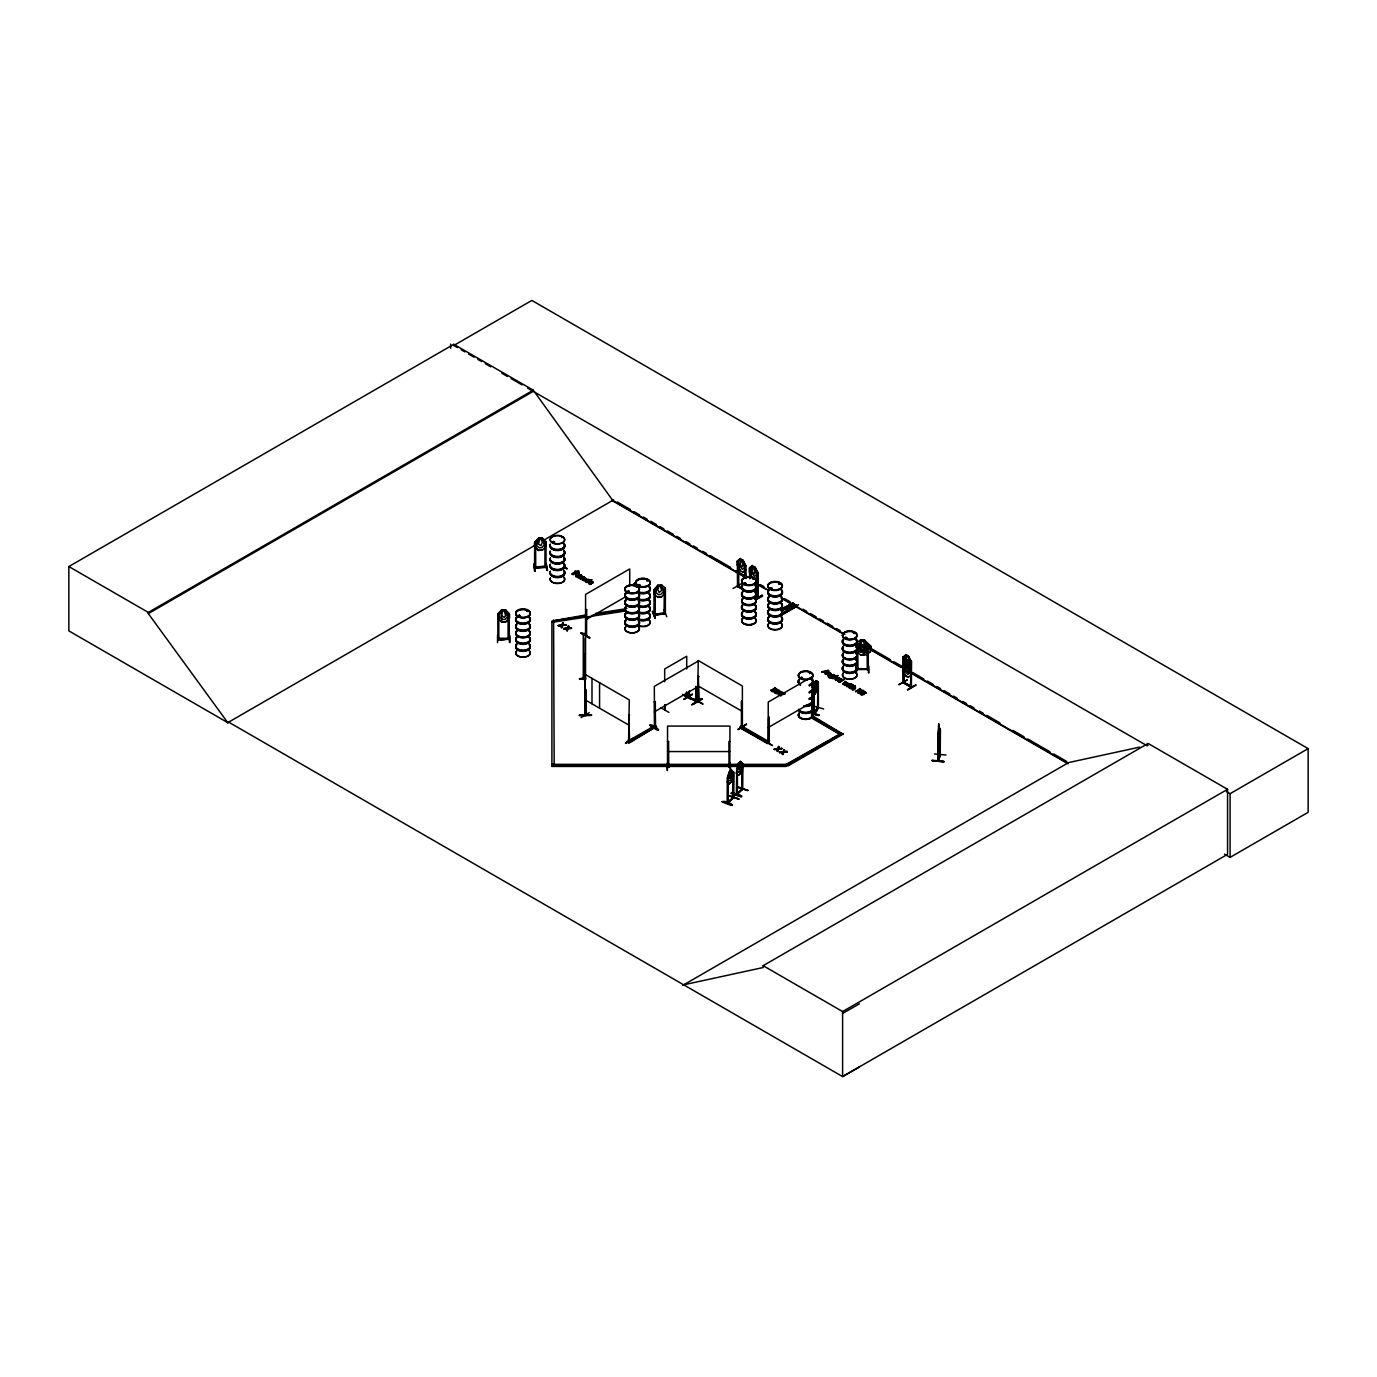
<?xml version="1.0" encoding="UTF-8"?>
<svg xmlns="http://www.w3.org/2000/svg" width="1377" height="1377" viewBox="0 0 1377 1377"><rect width="100%" height="100%" fill="white"/><g stroke="black" fill="none" stroke-linecap="round" stroke-linejoin="round"><path stroke-width="1.5" d="M856.718 667.759L855.96 672.819L856.081 667.725M843.413 672.768A7.315 4.217 0 0 0 849.747 679.102A7.315 4.217 0 0 0 856.081 672.768L856.081 669.377M857.871 643.851L856.769 644.161L857.837 644.126M856.528 672.682L856.666 668.912M857.905 652.767L858.646 647.603L862.157 644.763L868.405 644.212L868.405 648.257L864.498 652.268L860.539 652.233C855.306 649.428 854.997 642.784 860.539 640.047L864.515 640.064L871.211 646.605L870.471 651.7L866.976 654.54L860.711 655.091L858.043 652.664M857.991 668.413C848.439 669.463 873.689 669.102 867.338 668.447M858.766 647.724L862.209 644.866L868.405 644.281L871.073 646.639L870.35 651.648M860.711 655.091L866.908 654.368M867.08 669.635L868.388 669.411L856.804 669.566L856.804 643.851M868.405 648.188L865.255 648.997L865.41 645.693L864.222 649.032L859.971 649.978L864.188 649.806L863.224 652.629L864.067 653.214L865.186 649.806L869.197 648.946L868.285 648.154M867.235 669.67L867.131 643.902L868.267 643.937L860.935 648.102L860.677 651.287L862.484 652.784L866.357 652.578L871.211 646.519M868.956 672.888L868.491 665.625L868.405 672.819M869.713 646.243L868.801 645.417L864.928 647.121L862.914 650.185L866.099 650.581L869.713 646.174M732.581 772.497L733.063 798.264L733.39 796.56M736.747 768.59L736.781 794.822L742.788 789.124L742.341 763.478M635.382 582.678L632.525 585.173L633.437 585.414M745.026 565.327L744.94 578.047M757.092 572.247L757.006 597.842L757.47 596.654M904.792 667.294L906.858 665.883L908.906 669.721M908.889 669.532L906.445 664.884L905.55 667.828L906.445 671.683L908.269 671.167L907.34 665.418L908.82 663.49L906.909 664.73L904.947 661.149L906.41 665.057L904.999 667.432M910.593 661.339L911.35 687.398L911.54 661.7L910.49 661.184M937.875 761.033L938.081 760.569C939.665 706.935 938.236 715.386 937.944 761.188L940.198 754.648M932.263 760.947C967.997 763.133 907.804 758.09 943.882 761.722M940.525 754.665L938.408 761.206L938.374 735.679M664.471 588.306L664.368 588.409M937.944 735.679L938.632 729.431M939.889 733.063L938.512 741.532L937.806 739.707L938.529 741.394M939.338 739.294L940.043 733.046M742.169 789.038L736.781 794.77L737.332 768.762L736.437 769.158M660.581 707.606L668.878 712.374M818.747 715.231L811.638 713.32M818.747 714.818L811.638 712.976M729.896 771.722L729.896 778.504L731.221 775.699L730.567 771.086L729.999 771.757M943.882 761.774L932.367 760.62M722.116 801.862C727.159 799.09 742.771 811.191 722.133 801.775M722.391 801.5L732.375 804.994M731.221 793.29C740.654 793.238 749.122 800.657 731.221 793.29L741.205 796.784M731.514 792.963L741.48 796.491M731.548 792.481L741.497 796.044M585.621 678.121L579.459 678.844M585.122 679.67L579.459 678.586L585.311 678.448M586.154 714.611L585.036 714.181M585.518 714.474L585.518 688.999M518.337 616.328L519.938 615.399M518.079 615.76L519.129 615.209M526.789 610.889L527.615 611.474M526.84 610.889L527.856 611.336L526.995 611.113M552.401 542.125L553.365 541.419M552.848 542.142L554.346 542.59L553.933 541.419M554.673 542.125L553.141 541.626M561.609 537.116L562.195 537.478M627.275 592.144L628.652 591.112M628.446 591.112L629.065 591.508M635.967 586.843L636.983 587.29M638.085 585.638L639.066 584.537L640.202 585.311M638.016 585.208L638.326 585.638M639.84 585.122L638.394 584.898M640.047 585.638L639.737 585.225M646.777 580.87L647.224 580.044L647.397 580.956M746.076 583.4C743.408 586.206 744.785 580.956 745.852 584.123M745.405 584.02L744.871 582.953M745.732 583.779L744.768 583.022M753.667 579.201L752.668 579.132M771.568 588.943L771.395 587.876M778.745 583.865L779.64 583.366M779.933 584.055L778.934 583.607M786.164 607.791L788.332 608.514M788.677 608.445C786.904 604.968 785.045 610.786 788.539 608.359M809.642 673.594L809.865 673.112M809.383 673.164L810.055 673.112M846.407 638.36L845.203 637.517L846.975 637.775M846.907 637.999L845.581 638.567M853.396 633.231L854.669 633.317M854.119 632.697L854.205 633.575M814.134 713.338C811.741 712.46 815.545 716.092 818.368 707.83L818.368 682.338C814.478 675.677 810.382 691.874 814.874 694.197L817.972 686.176M581.042 633.368C607.36 647.517 563.761 622.335 589.373 638.085M581.421 633.076L589.752 637.775M649.737 725.421C653.524 722.46 667.432 737.934 649.772 725.335M650.116 725.111L658.516 729.896M764.08 740.275L772.463 745.508L763.719 740.946M741.084 559.733L740.206 564.45L741.979 567.049L742.909 564.243L741.17 559.682M753.15 566.704L752.272 571.421L754.045 574.02L754.975 571.197L753.236 566.653M906.651 659.91L905.773 664.626L907.546 667.225L908.476 664.403L906.565 659.962M940.009 729.121L939.217 727.159L938.632 738.537L938.185 737.573M934.484 753.959L946.016 755.009M580.784 576.791L578.013 577.6L580.698 577.72L581.301 575.19L581.542 577.273L584.209 576.86L581.542 576.739L580.939 579.287L580.251 578.374L580.939 579.287M581.301 575.19L580.251 578.891M580.939 578.753L581.455 577.152L584.209 576.86M731.376 781.964L729.19 783.874L731.342 781.895L733.407 776.008M736.42 773.151C740.344 782.325 745.473 755.956 740.378 773.375L738.296 775.32L736.247 773.203L738.399 763.254M539.767 538.923L538.527 544.225L541.041 545.636L542.331 542.211L541.041 538.837L539.75 538.855M501.744 614.022L502.984 610.493M581.542 576.739L581.989 575.586M814.186 713.389L813.738 687.725L813.256 713.82L813.841 712.89M818.007 682.252L817.525 708.346L818.386 706.917M558.322 625.227L561.782 625.21L561.764 627.757L562.728 622.731L561.902 625.296L558.322 625.76L561.902 625.296M561.764 627.757L562.728 624.71L566.136 624.693L562.608 625.674M567.135 630.855L568.77 626.225L567.272 627.878L567.135 630.855L568.77 626.225M777.592 751.446L778.453 748.847L781.964 748.399L778.453 749.381L777.592 751.446L777.609 748.916M782.962 754.028L783.806 751.945L787.334 751.498L783.806 752.479L782.962 754.562L782.308 753.632L782.962 754.562M568.099 625.829L567.272 628.411L563.692 628.859L567.272 627.878M776.938 751.067L778.573 746.437L779.227 747.35L778.573 746.437M778.573 746.971L777.73 749.002L774.149 749.467L777.73 748.468M783.1 752.1L779.52 752.565L783.1 752.1L783.943 749.536L783.926 752.049L787.334 752.031M561.093 627.361L561.782 625.21M566.463 630.459L567.152 628.308L563.692 628.325M779.227 746.816L778.556 748.95L781.964 748.399M782.308 754.166L782.979 752.014L779.52 752.031M783.926 752.049L784.597 749.914M633.971 586.051L635.417 582.815L632.611 585.259M905.584 663.68L904.19 670.065L907.822 674.575L909.612 673.198L908.39 665.298L905.498 663.731L902.744 666.175L902.83 670.22L905.498 675.849L908.252 677.329M665.349 612.748L664.334 612.92C664.42 615.691 663.112 611.336 665.246 612.524M663.989 613.626L665.246 613.453M899.009 684.799L906.892 679.877M581.111 717.624L589.253 712.684M692.424 694.507L683.853 699.137M652.44 611.818L655.332 618.445L652.543 611.371M546.118 545.86L546.256 541.85L542.366 538.063L538.441 538.304L536.6 545.602L539.164 547.839L541.695 547.685L544.225 545.12L542.366 538.063L538.441 538.304L534.551 542.59L534.569 546.703L538.441 550.507L534.551 546.635M498.835 614.039L497.768 613.712L501.676 609.873L505.566 609.959L501.676 609.873L499.817 614.039L499.817 617.068L502.381 619.461L504.946 619.443L507.476 617.016L505.634 609.856L509.542 613.935L509.542 617.98L505.634 622.043L501.676 622.077L497.768 618.049L501.727 621.956L505.634 621.974L509.404 617.946M533.846 564.14L535.205 571.335L533.932 564.105M533.828 564.553L534.569 571.369M585.001 715.007L585.586 714.198M629.685 739.742L628.428 739.466L629.685 740.671M688.345 692.924L688.259 697.21L696.573 701.874L696.487 686.968M689.447 696.469C688.431 698.724 689.584 698.191 689.085 691.237M698.001 700.807L698.741 701.22M742.375 726.936L742.375 686.004L698.242 660.53L697.588 702.408L699 701.891M813.308 713.768L817.886 707.52M497.527 635.434L497.51 642.611M738.709 585.931L737.504 585.552L738.279 586.034M738.158 586.963L737.848 585.38M667.311 763.306L667.311 770.483M667.363 770.449L667.363 763.254M758.038 572.539L756.885 572.298L758.038 572.539L757.849 598.238C756.059 597.962 759.794 596.775 756.92 597.033M903.088 682.717L911.23 687.398L910.49 661.528M903.725 682.166L903.983 683.147L904.19 672.32M910.558 686.985L910.421 685.935L911.626 686.211L911.626 687.226L903.157 682.665L904.155 682.854M911.626 686.297L903.983 682.493L910.421 686.194M860.453 693.543C863.551 696.71 861.331 693.423 863.517 691.684A1.962 1.136 0 0 1 864.636 691.788L866.322 692.992L863.586 691.615L863.895 694.524L860.711 694.662L859.609 693.096L863.052 690.342L858.68 693.388L858.026 692.493L859.868 689.206M858.026 693.027L859.919 688.534C862.45 690.617 856.133 694.972 860.745 689.016M654.712 727.538C657.018 725.455 652.543 726.901 655.125 726.918M698.776 702.132L698.242 676.021L698.793 702.132L697.709 701.358M768.521 717.692L768.435 743.219L769.261 742.737L767.523 743.632L739.948 727.71L767.523 742.84L769.382 741.79L768.693 743.167M812.654 692.218L812.654 717.796L811.535 718.019L812.361 692.046L811.828 718.174L812.74 717.641M940.302 754.252L938.339 760.293M939.2 727.314L940.198 755.319L940.422 729.173M864.05 693.733L861.847 694.524L859.609 693.096M727.331 802.189L733.063 797.593M733.27 797.558L727.331 803.118M737.332 771.223L738.657 772.377L740 771.12C744.096 769.347 737.556 757.195 742.53 763.409L741.893 789.451M742.392 788.694L741.824 788.66M839.54 681.426C835.323 681.77 844.308 679.532 840.899 679.377C834.961 679.257 841.02 683.732 837.904 680.944C839.66 679.257 839.023 676.21 835.46 678.121C838.748 680.324 834.875 681.408 835.116 678.362M940.267 755.233L939.923 728.984M592.988 582.643L590.509 583.865A1.825 1.05 0 0 1 589.339 583.676L588.461 582.385L590.94 581.163A1.842 1.067 0 0 1 592.11 581.352L592.747 581.714A1.825 1.05 0 0 1 593.057 582.402L590.509 584.399A1.825 1.05 0 0 1 589.339 584.209L588.461 582.919L590.94 581.696A1.842 1.067 0 0 1 592.11 581.886L592.747 582.247M534.551 567.875L546.17 567.135M544.999 541.729L546.101 541.901L544.999 541.729L544.931 567.444L546.049 566.205M561.868 537.064L561.627 537.598M745.663 583.865L745.456 582.953M772.015 588.117L770.655 588.013L771.791 588.581M772.204 588.908L771.223 588.013M779.382 584.089L779.382 583.332M779.606 583.728L779.296 584.037M788.539 608.617L787.764 607.257M801.621 677.277L800.812 678.31M844.789 637.775L845.874 637.551M845.203 637.844L846.08 637.19M814.117 687.829L813.153 688.293L817.904 682.08L817.904 707.709M813.136 705.953L823.618 708.948M817.525 707.675L813.308 712.838L814.168 712.58M818.781 714.732L818.523 715.592L811.397 713.734M657.741 585.208L655.968 592.644L658.464 594.692L660.943 594.33L663.404 591.576L661.562 584.846L657.741 585.208L653.972 589.855L655.142 589.408M665.384 592.196L661.614 596.843L657.776 597.394L653.955 593.831L653.955 589.786M655.159 614.882L653.886 614.125L655.245 614.452M654.109 614.985L665.349 613.677L665.384 588.168L661.562 584.846M654.987 589.408L655.039 615.209L655.125 589.649L654.109 589.804M825.649 674.334L828.558 670.427L821.983 671.683L825.873 673.043L825.649 674.334L828.558 670.427M826.2 672.664L827.577 670.547L826.2 672.664L821.983 671.683M825.047 673.973L825.873 673.043M845.065 685.539C847.371 682.252 846.321 685.712 849.695 684.421M846.046 684.713L847.784 682.785L844.015 683.543L847.784 683.319L846.046 685.247M535.86 542.297L534.689 542.693L538.51 538.476M542.383 550.249L538.493 550.318L542.383 550.249L546.256 545.894M497.803 639.152C501.676 642.457 512.674 636.019 508.044 639.376L508.165 613.66L509.215 613.66L509.335 639.376L497.682 639.444M668.74 766.61C668.413 764.545 666.003 768.228 668.74 767.282L668.602 741.566L667.552 741.566L668.602 741.566M728.812 766.387L729.827 766.042M667.501 766.989L667.552 726.092L729.948 726.092L729.827 767.35C727.417 764.837 731.428 768.159 728.777 767.282M687.02 697.364L687.02 692.356M846.803 683.612C837.405 687.777 850.125 677.639 844.015 684.076M842.965 684.317L845.409 681.408M740.482 761.292L738.33 763.288L737.332 768.194L737.435 794.219M727.71 801.758L727.676 803.307L727.796 776.783L727.676 803.376L733.769 797.662L733.683 772.204L731.256 769.812L729.208 771.826L727.245 777.747L727.263 803.256M733.115 772.721L733.115 798.195L733.683 772.204M742.857 789.073L742.169 789.71L742.788 763.65M738.864 798.97L728.898 795.424M747.969 790.415L738.003 786.887M835.564 678.276C848.404 678.792 826.854 674.988 837.423 680.186M844.015 683.543L845.977 681.753M585.5 635.417L586.43 634.883M586.585 635.176L586.619 609.615L585.586 609.891L586.619 609.615M654.574 726.626L655.435 726.178L654.213 726.522M655.4 727.176L655.332 701.65L654.299 701.926L655.332 701.65M769.347 741.755L768.159 742.117L769.278 741.842L741.549 725.989L739.948 726.918M811.535 718.019L817.215 719.672L811.759 716.556M812.723 717.727L812.361 676.572L768.246 702.046L768.159 743.046L769.347 742.685M745.611 569.768L742.943 572.298L740.189 570.612L737.383 565.052L737.383 561.007L740.241 558.511L742.995 560.215L745.714 565.809L743.029 560.129L744.251 568.047L742.461 569.407L738.829 564.914M738.416 587.015L737.59 561.059L740.275 558.649M749.449 572.023L752.203 577.652L749.449 572.023L749.449 567.978L752.307 565.482L750.895 571.885L754.527 576.378L756.317 575.001L754.975 567.238L752.203 565.534M749.656 578.65L749.536 567.926L752.341 565.603M908.424 672.527L911.195 669.945L908.424 672.527L905.618 670.909L902.951 665.229L902.951 657.139L905.808 654.643L908.613 656.261L911.54 661.7M908.304 677.467L910.972 674.937M535.894 567.083L534.551 566.945L534.586 568.099L534.672 542.383M535.584 566.808L535.739 568.047L535.601 542.297M535.722 566.859L545.12 566.24M546.221 566.429L534.844 567.221M534.844 568.116L546.221 567.358L545.929 566.136M818.007 706.797L818.42 706.831M813.738 713.854L813.669 687.312M938.185 760.448L938.546 735.077M584.709 580.543C577.187 577.806 589.941 580.061 584.881 577.996C579.924 577.858 587.342 582.781 581.972 579.7C586.619 574.88 585.105 579.924 585.896 579.08M835.994 677.932L838.266 679.773L838.61 678.741M838.145 679.222C839.626 676.572 833.98 678.069 838.438 678.362M518.785 615.536L519.129 616.276M770.621 588.392L771.568 588.237M786.301 607.877L787.42 607.498M802.292 677.949L801.001 677.518L801.621 678.379M802.705 678.19L800.88 678.19M727.848 802.361L728.209 776.731L729.328 771.877M497.803 638.222L498.939 638.24M498.818 639.169L498.818 613.694L497.768 613.935M667.432 766.111L668.568 766.369M668.706 767.316C666.175 766.524 669.979 768.073 668.706 766.077M729.913 767.299L729.018 766.972M868.302 668.774L856.924 668.671M583.28 578.288L582.798 579.82L584.674 579.992M576.154 575.207C573.675 580.681 586.206 571.197 577.583 577.359M780.329 693.337L781.671 692.166L780.122 693.165L782.36 693.096L779.933 693.56L780.518 692.046L782.756 692.218L781.637 694.232L779.485 693.457L782.893 692.906L781.327 693.784M508.423 613.987L509.215 613.66M838.249 679.653L840.349 678.913A1.807 1.05 0 0 1 841.467 679.068A2.1 1.222 0 0 1 842.363 679.808L842.363 680.341A2.1 1.222 0 0 0 841.467 679.601A1.807 1.05 0 0 0 840.349 679.446L838.524 680.634L841.898 680.066M781.447 695.196L780.742 696.073M829.918 674.627L830.538 673.938L829.023 673.439C821.449 676.107 831.863 672.424 829.298 672.114M682.768 694.886L691.065 699.12M665.039 710.102L665.332 704.869M586.051 634.608L586.43 633.954M585.913 690.307L585.173 689.877L585.896 715.833L586.206 690.135M628.824 740.241L628.824 714.766L629.582 740.671M629.582 715.197L628.532 714.921M697.588 702.408L698.414 676.451M697.674 702.356L697.967 677.036L699 676.451M684.283 699.447L692.511 694.111L684.283 698.914M689.171 696.986L696.314 700.893M694.937 699.309L702.804 703.802M633.695 737.934L625.416 743.201L632.404 739.535M696.022 686.366L695.626 701.375L696.882 701.668L696.779 686.796M700.893 698.931C672.303 716.815 721.6 687.157 693.079 704.439M632.043 739.26L625.881 743.442M692.614 704.198L701.668 698.862M741.618 726.54L741.618 701.065L741.962 727.108M742.083 726.213L741.532 725.559M738.21 729.5L746.472 724.199L738.279 729.466M738.244 729.018L746.489 724.25M812.034 717.176L811.896 717.262M228.789 722.185L227.893 722.718L68.85 630.89L68.85 566.549L453.79 344.302L533.26 390.173L612.731 500.402L746.437 577.6M453.79 344.302L453.79 345.489L531.849 300.427L1308.15 748.623L1308.15 812.31L1230.091 857.372L1224.514 854.136M68.85 566.549L148.32 612.421L533.26 390.173M859.455 1066.968L842.604 1076.573L228.685 722.133L227.773 722.65L148.32 613.608L533.26 391.361M227.773 722.65L534.81 545.395M544.07 540.025L613.626 499.885M578.495 573.434L577.015 572.591C561.265 578.856 587.325 564.226 576.154 574.674C574.639 575.397 576.395 576.567 577.393 576.292M572.591 574.467L577.015 572.591M579.011 572.608L578.839 574.295L578.288 573.452M578.839 573.761L576.343 575.534L580.87 574.932M578.839 574.295L576.343 576.068L580.87 575.466M591.611 579.648C589.717 584.95 581.49 581.111 587.635 579.269A1.807 1.05 0 0 1 588.754 579.424A2.1 1.222 0 0 1 589.649 580.147L591.611 579.648L589.649 580.147M589.649 580.681A2.1 1.222 0 0 0 588.754 579.941A1.807 1.05 0 0 0 587.635 579.786C590.595 580.44 581.989 579.906 586.826 582.316M586.619 581.955L589.184 580.423M586.499 582.505L591.611 580.182M636.226 583.9L637.121 584.416M585.586 619.891L626.036 596.534M740.241 558.511L738.829 561.885L738.709 586.86M737.383 561.007L737.521 586.585L743.253 589.804M737.47 561.093L738.244 561.541M737.383 565.052L740.275 570.56M744.94 565.31L745.973 565.568L745.973 578.306M745.714 569.854L742.943 572.298M750.689 568.288L749.656 568.03M733.046 588.53L741.721 583.504M752.341 577.514L755.095 579.218M738.416 586.361L743.528 588.977M757.057 596.895L758.038 597.05M758.038 597.979L757.057 597.825M755.508 599.047L762.169 595.26L755.612 599.58M755.508 599.58L762.187 595.656M755.956 599.838L762.583 596L762.118 595.225M784.219 607.705C796.44 613.213 778.246 608.307 786.491 606.396L790.622 609.116L786.491 606.396M788.522 605.226C800.726 610.734 782.532 605.828 790.794 603.918L794.925 606.637L790.794 603.918M780.793 610.028L792.859 603.057M780.759 610.183L792.894 603.264M781.017 610.545L793.186 603.625M781.275 610.682L793.668 603.522M781.637 610.7L793.703 603.728M781.826 611.009L793.995 604.09M698.414 660.96L654.299 686.434L654.643 727.572M780.656 614.09L796.199 604.968M788.35 610.097L790.622 608.789M780.914 614.452L797.008 605.432M781.172 614.59L798.505 604.71M781.723 614.917L797.231 605.966M781.809 614.968L797.335 606M654.299 711.909L698.414 686.434M627.275 741.514L654.85 725.593L656.468 726.522L628.876 743.253L627.275 741.514L628.876 742.444L656.468 726.522M627.275 742.323L654.85 726.402L656.468 727.331M770.707 690.204L773.099 691.374L775.148 690.118A1.721 0.998 0 0 0 774.907 689.739L773.977 689.171L774.907 690.273A1.721 0.998 0 0 1 775.148 690.875C771.688 693.509 769.054 689.034 774.149 690.514C773.478 686.813 774.339 694.524 771.327 689.843M772.841 689.171L775.096 687.863L777.489 689.791L775.148 689.016L775.096 687.863M772.841 689.705L775.096 688.397L777.489 689.791M773.977 689.688L775.148 689.016M826.028 674.541L829.849 672.441M829.488 673.181L831.381 674.11L828.593 676.021L828.042 675.178L830.572 673.508L829.023 673.439M828.042 675.711L831.329 673.749L829.488 672.647M739.948 727.71L741.549 726.781L741.618 701.065M828.369 676.623C829.866 676.778 833.722 677.725 829.711 677.536C824.875 677.174 837.612 679.636 834.479 675.264A2.065 1.205 0 0 0 833.601 674.523L830.211 675.298L831.777 676.83M828.369 677.157L828.937 676.296M835.185 676.038L834.651 675.746A2.065 1.205 0 0 0 833.601 675.057C827.026 675.195 835.323 677.88 832.792 674.799C827.216 675.143 832.379 680.204 835.185 675.505M831.777 677.364L829.074 676.985M834.032 676.055C830.589 673.233 830.193 680.186 834.032 675.539M832.706 677.863C845.839 672.148 829.797 678.723 833.257 678.723M832.706 678.396L837.836 675.556M835.77 679.704L837.423 679.67M842.363 679.808L844.325 679.309L839.763 682.476M839.213 682.149L844.325 679.309M768.246 727.521L812.361 702.046M851.21 684.765L846.907 686.607L850.194 684.18L851.588 684.989C854.893 683.543 850.642 687.14 853.086 684.748M851.279 683.508C849.867 688.982 852.019 681.081 851.33 684.73M846.907 686.607L850.194 684.713L853.155 686.417L852.139 685.298M851.279 684.042L846.907 686.073M851.21 685.298C845.633 686.039 851.743 690.273 853.275 686.916C856.287 686.744 856.098 689.757 852.862 690.032C853.224 688.707 856.804 684.197 853.74 687.175M851.124 685.78L848.869 687.725L855.392 685.694M853.086 685.281C848.352 684.266 849.489 691.306 853.275 687.45L854.824 688.035L852.311 689.722M853.155 685.884L849.747 687.226L849.902 688.293M902.951 657.139L903.157 682.768M903.037 657.225L904.19 657.449L903.157 657.19M850.28 688.552L855.392 686.228M905.618 658.791L908.476 660.444L909.818 665.177L909.818 668.206L908.028 669.583L904.396 665.091L906.651 655.865L907.65 656.33M905.67 658.929L902.864 661.235L905.722 666.812C913.949 671.58 909.422 660.512 907.546 656.381M852.311 689.188L855.582 687.76L853.74 686.658M859.868 689.722L855.565 691.598L859.919 688.534M908.39 660.495L911.281 665.986M855.565 691.598L860.745 689.55M828.455 740.723L786.164 765.13L787.764 766.06L842.931 734.216L813.738 716.574L812.137 717.503L839.712 734.216L812.137 718.295L812.447 716.556M903.037 665.246L905.618 670.909L908.51 672.475M812.137 718.295L813.738 717.365L842.931 734.216M859.041 692.029L863.052 690.342M902.916 670.169L905.584 675.797L908.39 677.415M865.634 692.872L864.636 691.271A1.962 1.136 0 0 0 863.517 691.151C860.694 691.374 864.773 695.953 860.608 693.319M910.421 686.865L911.161 670.926L908.39 665.298L911.058 670.978M907.357 689.705L915.705 684.885M832.121 738.588L837.646 735.404M551.902 764.338L786.164 764.338L787.764 765.268L842.931 733.425M682.785 985.347L1068.638 762.565L1139.726 747.109M683.68 984.813L763.151 967.532L763.151 965.69L1148.091 743.442L1227.561 789.314L1227.561 854.325L842.604 1076.573L842.604 1011.561L1227.561 789.314M1148.091 745.284L1147.196 745.818L527.718 388.159M1226.408 791.551L1230.091 793.686L1308.15 748.623M842.604 1013.42L859.455 1003.816M563.83 566.842L567.221 568.735L563.83 566.308M586.172 634.935L585.948 634.608M768.814 742.564L768.986 717.09M553.881 542.159L553.365 541.746M519.49 615.898L519.525 615.158M519.886 616.19L518.389 616.19M627.464 591.353L628.652 591.903M639.806 585.638L638.394 585.105M771.223 588.995L771.963 588.891M801.311 677.708L802.498 678L801.448 678.018M586.206 634.952L586.344 609.46M586.017 635.503L585.879 610.063M845.065 685.006L849.695 683.887M686.744 697.588L686.727 692.183M665.039 710.153L665.039 704.697M842.965 683.784L846.803 683.078M827.577 671.081L824.857 671.89L827.577 670.547M821.983 672.217L828.558 670.96M654.023 614.09L664.093 613.195L653.989 614.366M665.298 613.729L665.125 587.996M801.982 678.379L801.982 677.277M545.981 567.41L546.049 541.66M778.298 694.765C777.971 696.538 782.033 692.734 784.959 693.56M778.78 695.041L783.771 694.146M781.62 694.697L784.959 694.094M743.528 589.631L737.848 586.309L743.253 589.149M625.33 611.009L554.174 622.025L553.588 620.752L584.984 615.106M595.449 613.471L626.845 608.617M555.671 620.425L570.336 618.153M574.519 617.516L584.984 615.898M599.632 613.626L605.914 612.662M610.097 612.008L614.28 611.354M618.462 610.717L622.645 610.063M585.569 616.362L551.902 621.216L551.902 766.438L736.729 766.438M591.852 615.399L625.33 610.218M664.334 612.92L665.143 612.851M654.006 589.563L653.989 615.295L665.229 613.694M566.136 625.227L562.728 625.244L566.136 624.693M558.322 625.76L561.782 625.743M568.099 627.809L571.507 628.325L567.978 628.773M571.507 628.325L568.099 628.342L571.507 627.792M563.692 628.859L567.152 628.841M774.149 748.933L781.964 748.933M774.149 749.467L777.609 749.449M783.926 751.515L787.334 751.498M779.52 752.565L782.979 752.014M535.722 542.59L534.706 542.624M578.013 577.066L580.698 577.187L578.013 577.6M856.924 669.291L857.991 669.342L857.682 643.834M868.302 669.704L868.267 643.937M581.455 577.669L584.209 577.393M694.559 699.447L702.89 704.198M816.836 719.81L811.81 716.918M664.282 588.082L664.093 613.849M498.698 639.479L498.939 638.739M628.084 591.439L629.065 591.353M546.204 563.847L547.495 570.56L546.187 563.795M688.534 696.022L689.034 696.676M688.534 696.951L696.194 700.291L696.435 701.822M698.38 700.583L699.086 701.977M737.883 586.378L737.883 563.021M757.298 597.584L757.298 578.478M903.45 682.493L903.45 657.018M566.79 568.856L563.899 566.687M503.001 610.562L504.275 610.562L505.583 615.777L504.275 617.361L501.744 615.794M509.301 635.881L509.438 642.112M497.889 638.515L509.318 638.48L497.682 638.515M585.122 654.195L585.173 715.455L586.309 714.697M579.476 715.524C616.242 714.353 554.983 715.438 591.181 715.506M579.476 715.179L591.163 715.162M729.018 767.316L728.898 741.566L729.948 741.566M730.275 770.466L730.12 763.306M551.902 622.025L554.174 622.025M585.569 633.454L583.28 633.454L583.28 679.274L585.569 679.274M583.28 678.482L585.569 678.482M667.552 751.567L729.948 751.567M551.902 765.646L786.164 765.646M741.033 766.438L786.164 766.438L786.164 764.338L841.313 733.287M867.149 644.247L868.267 644.178M864.446 652.078L860.608 652.061L856.649 648.085M742.169 788.78L736.368 794.701L736.781 769.295M586.826 581.783C584.003 581.593 588.513 578.96 589.184 580.956M497.889 639.444L497.768 613.712M628.549 591.181L627.499 591.835M907.236 680.014L899.078 684.386M939.114 728.553L938.753 736.058L938.873 729.276M663.938 609.753L666.795 616.741M744.389 583.779L744.871 584.055M815.786 681.426L815.27 688.896L815.391 682.131M816.303 692.149L814.719 694.301L813.205 692.218M811.604 713.441L818.781 715.248M839.041 681.529L840.004 681.167M509.903 635.813L510.024 642.611M742.237 764.166L740.344 761.395M731.221 769.95L732.237 775.991L730.877 779.675L729.552 780.931L728.209 779.761M727.142 781.757L729.294 783.909M737.745 787.093L748.004 790.467M738.881 799.004L728.588 795.786M738.606 799.194L728.64 795.648M688.655 696.951L696.779 701.616M757.625 598.152L757.763 572.712L755.095 567.1L757.78 572.78M742.014 727.176L741.342 725.868M744.871 565.379L745.697 578.478M750.258 568.494L750.396 576.946M811.621 692.493L811.914 692.648A7.246 4.183 0 0 1 809.297 698.363M655.435 727.108L655.039 701.495M682.768 694.352L691.271 699.447M453.79 345.489L457.491 347.624M461.192 349.758L464.892 351.892M468.576 354.027L474.118 357.228M477.819 359.363L481.52 361.497M485.22 363.631L490.763 366.833M501.848 373.236L507.39 376.437M511.091 378.572L522.176 384.958M908.562 668.258L905.842 666.692L902.951 661.321L905.756 658.877L907.546 663.18L908.476 660.375M617.344 502.02L630.339 509.524M634.057 511.676L639.634 514.895M643.334 517.029L647.052 519.181M650.77 521.315L656.347 524.534M660.065 526.685L663.766 528.837M667.484 530.971L673.06 534.19M676.778 536.341L680.479 538.476M686.056 541.695L689.774 543.846M693.492 545.981L697.192 548.132M702.769 551.351L706.487 553.485M710.205 555.637L730.636 567.427M736.196 570.646L743.632 574.932M760.345 584.588L764.063 586.722M784.494 598.53L790.054 601.732M797.49 606.035L792.309 603.04L796.44 605.432M803.049 609.236L806.767 611.388M810.485 613.54L816.062 616.758M819.78 618.893L823.48 621.044M827.198 623.179L832.775 626.397M836.493 628.549L840.194 630.683M871.779 648.911L890.351 659.635M894.052 661.786L903.346 667.139M912.624 672.51L923.778 678.947M927.478 681.081L933.055 684.3M936.773 686.452L940.491 688.586M944.209 690.738L949.769 693.956M953.486 696.091L957.204 698.242M962.764 701.461L966.482 703.595M970.2 705.747L973.918 707.881M979.495 711.1L983.195 713.252M986.913 715.386L999.909 722.908M1012.921 730.412L1024.058 736.833M1027.776 738.984L1050.066 751.842M1053.766 753.994L1066.779 761.498M755.732 582.953L768.727 590.475M781.723 597.979L844.876 634.436M869.007 648.36L904.293 668.74M911.729 673.026L1067.726 763.099M611.508 500.23L745.663 577.686M754.975 583.056L766.163 589.511M781.069 598.117L842.552 633.627M870.505 649.755L900.317 666.967M911.488 673.422L1068.001 763.787M850.693 683.835L851.898 684.403M836.407 677.691L838.145 678.689M824.857 671.356L826.2 672.131M574.966 570.87L579.011 573.125M583.693 578.047L585.432 579.046M583.28 578.822L585.552 580.13M572.591 573.934L573.176 574.811M698.242 686.004L742.375 711.479M784.597 750.448L783.943 749.536M741.549 726.781L767.282 741.652M585.173 674.403L629.289 699.877L628.583 740.482M585.173 699.877L629.289 725.352M763.151 965.69L842.604 1011.561M903.794 657.363L903.983 683.147M585.208 715.438L585.122 638.102M628.755 591.215L628.824 592.385L627.241 591.869M695.729 701.427L695.746 686.538M907.804 689.946L916.084 685.161M864.016 693.974L863.241 692.27L865.582 693.371M546.927 570.457L545.636 563.4M553.588 619.96L554.174 765.13M661.528 596.689L657.776 597.394M652.457 611.422L655.332 618.445M747.694 790.605L737.693 787.231M741.687 763.942L741.824 789.589M501.676 609.873L501.727 621.888M730.757 770.535L730.034 763.254M1230.091 793.686L1230.091 857.372M851.674 686.09L851.588 684.989M769.261 717.262L769.278 742.84M750.689 572.539L750.689 576.791M749.949 572.109L749.949 578.478M745.232 565.138L745.232 577.875A7.264 4.2 0 0 0 745.284 585.07A7.264 4.2 0 0 0 756.197 581.438A7.264 4.2 0 0 0 745.284 577.806M689.378 691.065L689.464 697.485M688.62 692.769L688.62 697.003M686.727 668.981L686.727 656.244L664.678 668.981L664.678 681.718M686.658 692.562L686.607 697.623M686.366 692.407L686.314 697.45M664.678 704.921L664.626 709.964M654.574 702.081L654.574 727.555M629.719 585.913L629.719 568.942L585.586 594.416L585.535 679.739M628.824 714.766L628.962 740.258M599.58 682.717L599.58 708.191M591.99 678.345L591.99 703.819M563.4 623.11L562.728 622.731M450.675 344.061L450.675 348.278M148.32 612.421L148.32 613.608M592.575 582.161A1.842 1.067 0 0 1 592.902 582.832M781.499 597.291A7.401 4.269 0 0 1 775.096 603.711A7.401 4.269 0 0 1 768.676 597.291M781.413 597.738A7.298 4.217 0 0 1 775.096 604.055A7.298 4.217 0 0 1 768.762 597.738M781.413 603.642A7.298 4.217 0 0 1 775.096 609.959A7.298 4.217 0 0 1 768.762 603.642M781.499 590.268A7.401 4.269 0 0 1 775.096 596.671A7.401 4.269 0 0 1 768.676 590.268M781.413 596.551A7.298 4.217 0 0 1 775.096 602.885A7.298 4.217 0 0 1 768.762 596.551M781.413 590.716A7.298 4.217 0 0 1 775.096 597.033A7.298 4.217 0 0 1 768.762 590.716M781.499 596.929A7.401 4.269 0 0 1 775.096 603.35A7.401 4.269 0 0 1 768.676 596.929M781.499 589.907A7.401 4.269 0 0 1 775.096 596.31A7.401 4.269 0 0 1 768.676 589.907M781.396 589.528A7.281 4.2 0 0 1 775.096 595.845A7.281 4.2 0 0 1 768.779 589.528M781.499 617.326A7.401 4.269 0 0 1 775.096 623.747A7.401 4.269 0 0 1 768.676 617.326M781.413 617.774A7.298 4.217 0 0 1 775.096 624.091A7.298 4.217 0 0 1 768.762 617.774M781.396 623.265A7.281 4.2 0 0 1 775.096 629.564A7.281 4.2 0 0 1 768.779 623.265M781.379 604.296A7.264 4.2 0 0 1 775.096 610.579A7.264 4.2 0 0 1 768.796 604.296M781.413 623.678A7.298 4.217 0 0 1 775.096 629.995A7.298 4.217 0 0 1 768.762 623.678M781.499 610.304A7.401 4.269 0 0 1 775.096 616.707A7.401 4.269 0 0 1 768.676 610.304M781.413 616.586A7.298 4.217 0 0 1 775.096 622.92A7.298 4.217 0 0 1 768.762 616.586M781.413 610.751A7.298 4.217 0 0 1 775.096 617.068A7.298 4.217 0 0 1 768.762 610.751M781.499 616.965A7.401 4.269 0 0 1 775.096 623.385A7.401 4.269 0 0 1 768.676 616.965M781.499 609.942A7.401 4.269 0 0 1 775.096 616.345A7.401 4.269 0 0 1 768.676 609.942M781.396 609.563A7.281 4.2 0 0 1 775.096 615.88A7.281 4.2 0 0 1 768.779 609.563M755.336 592.385A7.401 4.269 0 0 1 748.916 598.788A7.401 4.269 0 0 1 742.513 592.385M755.25 592.816A7.298 4.217 0 0 1 748.916 599.133A7.298 4.217 0 0 1 742.599 592.816M755.198 598.324A7.246 4.183 0 0 1 748.916 604.606A7.246 4.183 0 0 1 742.651 598.324M755.233 598.72A7.281 4.2 0 0 1 748.916 605.037A7.281 4.2 0 0 1 742.616 598.72M755.336 585.345A7.401 4.269 0 0 1 748.916 591.766A7.401 4.269 0 0 1 742.513 585.345M755.25 591.645A7.298 4.217 0 0 1 748.916 597.962A7.298 4.217 0 0 1 742.599 591.645M755.233 585.793A7.281 4.2 0 0 1 748.916 592.11A7.281 4.2 0 0 1 742.616 585.793M755.336 592.024A7.401 4.269 0 0 1 748.916 598.427A7.401 4.269 0 0 1 742.513 592.024M755.336 584.984A7.401 4.269 0 0 1 748.916 591.404A7.401 4.269 0 0 1 742.513 584.984M755.233 584.623A7.281 4.2 0 0 1 748.916 590.922A7.281 4.2 0 0 1 742.616 584.623M755.336 612.421A7.401 4.269 0 0 1 748.916 618.824A7.401 4.269 0 0 1 742.513 612.421M755.25 612.851A7.298 4.217 0 0 1 748.916 619.168A7.298 4.217 0 0 1 742.599 612.851M755.198 618.359A7.246 4.183 0 0 1 748.916 624.642A7.246 4.183 0 0 1 742.651 618.359M755.216 599.374A7.264 4.2 0 0 1 748.916 605.673A7.264 4.2 0 0 1 742.633 599.374M755.25 618.497A7.315 4.217 0 0 1 748.916 624.831A7.315 4.217 0 0 1 742.599 618.497M755.233 618.755A7.281 4.2 0 0 1 748.916 625.072A7.281 4.2 0 0 1 742.616 618.755M755.25 598.995A7.315 4.217 0 0 1 748.916 605.329A7.315 4.217 0 0 1 742.599 598.995M755.336 605.381A7.401 4.269 0 0 1 748.916 611.801A7.401 4.269 0 0 1 742.513 605.381M755.25 611.681A7.298 4.217 0 0 1 748.916 617.998A7.298 4.217 0 0 1 742.599 611.681M755.25 605.828A7.298 4.217 0 0 1 748.916 612.145A7.298 4.217 0 0 1 742.599 605.828M755.336 612.059A7.401 4.269 0 0 1 748.916 618.462A7.401 4.269 0 0 1 742.513 612.059M755.336 605.019A7.401 4.269 0 0 1 748.916 611.44A7.401 4.269 0 0 1 742.513 605.019M755.25 604.641A7.298 4.217 0 0 1 748.916 610.975A7.298 4.217 0 0 1 742.599 604.641M638.532 600.544A7.401 4.269 0 0 1 632.129 606.947A7.401 4.269 0 0 1 625.726 600.544M638.446 600.992A7.281 4.2 0 0 1 632.129 607.291A7.281 4.2 0 0 1 625.829 600.992M638.429 606.482A7.264 4.2 0 0 1 632.129 612.782A7.264 4.2 0 0 1 625.829 606.482M638.446 606.878A7.298 4.217 0 0 1 632.129 613.213A7.298 4.217 0 0 1 625.812 606.878L625.778 607.55A7.264 4.2 0 0 0 632.129 613.815A7.264 4.2 0 0 0 638.429 607.515M638.532 593.521A7.401 4.269 0 0 1 632.129 599.924A7.401 4.269 0 0 1 625.726 593.521M638.446 599.804A7.298 4.217 0 0 1 632.129 606.121A7.298 4.217 0 0 1 625.812 599.804M638.446 593.952A7.298 4.217 0 0 1 632.129 600.269A7.298 4.217 0 0 1 625.812 593.952M638.532 600.183A7.401 4.269 0 0 1 632.129 606.586A7.401 4.269 0 0 1 625.726 600.183M638.532 593.16A7.401 4.269 0 0 1 632.129 599.563A7.401 4.269 0 0 1 625.726 593.16M638.446 592.781A7.281 4.2 0 0 1 632.129 599.081A7.281 4.2 0 0 1 625.829 592.781M638.532 620.579A7.401 4.269 0 0 1 632.129 626.983A7.401 4.269 0 0 1 625.726 620.579M638.446 621.027A7.281 4.2 0 0 1 632.129 627.327A7.281 4.2 0 0 1 625.829 621.027M638.429 626.518A7.264 4.2 0 0 1 632.129 632.818A7.264 4.2 0 0 1 625.829 626.518M638.463 626.673A7.315 4.217 0 0 1 632.129 633.007A7.315 4.217 0 0 1 625.795 626.673M638.463 607.171A7.315 4.217 0 0 1 632.129 613.488A7.315 4.217 0 0 1 625.795 607.171M638.532 613.557A7.401 4.269 0 0 1 632.129 619.96A7.401 4.269 0 0 1 625.726 613.557M638.446 619.839A7.298 4.217 0 0 1 632.129 626.156A7.298 4.217 0 0 1 625.812 619.839M638.446 613.987A7.298 4.217 0 0 1 632.129 620.304A7.298 4.217 0 0 1 625.812 613.987M638.532 620.218A7.401 4.269 0 0 1 632.129 626.621A7.401 4.269 0 0 1 625.726 620.218M638.532 613.195A7.401 4.269 0 0 1 632.129 619.598A7.401 4.269 0 0 1 625.726 613.195M638.446 612.817A7.281 4.2 0 0 1 632.129 619.116A7.281 4.2 0 0 1 625.829 612.817M649.238 586.275A7.281 4.2 0 0 1 647.362 591.714A7.281 4.2 0 0 1 637.775 591.353M649.342 593.676A7.401 4.269 0 0 1 647.431 599.202A7.401 4.269 0 0 1 637.706 598.84M649.255 587.445A7.298 4.217 0 0 1 647.379 592.902A7.298 4.217 0 0 1 637.775 592.54M649.255 593.298A7.298 4.217 0 0 1 647.379 598.754A7.298 4.217 0 0 1 637.775 598.393M649.238 594.485A7.281 4.2 0 0 1 647.362 599.924A7.281 4.2 0 0 1 637.775 599.563M649.221 599.976A7.246 4.183 0 0 1 647.345 605.398A7.246 4.183 0 0 1 637.809 605.037M649.342 594.038A7.401 4.269 0 0 1 647.431 599.563A7.401 4.269 0 0 1 637.706 599.202M649.342 587.015A7.401 4.269 0 0 1 647.431 592.54A7.401 4.269 0 0 1 637.706 592.162M649.342 586.654A7.401 4.269 0 0 1 647.431 592.179A7.401 4.269 0 0 1 637.706 591.8M649.255 600.389A7.298 4.217 0 0 1 647.379 605.828A7.298 4.217 0 0 1 637.775 605.467M649.255 606.31A7.298 4.217 0 0 1 647.379 611.749A7.298 4.217 0 0 1 637.775 611.388M649.342 613.712A7.401 4.269 0 0 1 647.431 619.237A7.401 4.269 0 0 1 637.706 618.875M649.238 607.481A7.281 4.2 0 0 1 647.362 612.92A7.281 4.2 0 0 1 637.775 612.558M649.255 613.333A7.298 4.217 0 0 1 647.379 618.789A7.298 4.217 0 0 1 637.775 618.428M649.238 614.521A7.281 4.2 0 0 1 647.362 619.96A7.281 4.2 0 0 1 637.775 619.598M649.221 620.011A7.246 4.183 0 0 1 647.345 625.433A7.246 4.183 0 0 1 637.809 625.072M649.342 614.073A7.401 4.269 0 0 1 647.431 619.598A7.401 4.269 0 0 1 637.706 619.237M649.342 607.05A7.401 4.269 0 0 1 647.431 612.576A7.401 4.269 0 0 1 637.706 612.197M649.342 606.689A7.401 4.269 0 0 1 647.431 612.214A7.401 4.269 0 0 1 637.706 611.836M649.221 601.026A7.264 4.2 0 0 1 647.362 606.465A7.264 4.2 0 0 1 637.792 606.104M649.273 600.63A7.315 4.217 0 0 1 647.379 606.087A7.315 4.217 0 0 1 637.758 605.725M649.255 620.425A7.298 4.217 0 0 1 647.379 625.864A7.298 4.217 0 0 1 637.775 625.502M856.15 646.656A7.401 4.269 0 0 1 849.747 653.077A7.401 4.269 0 0 1 843.344 646.656M856.064 647.104A7.281 4.2 0 0 1 849.747 653.404A7.281 4.2 0 0 1 843.447 647.104M856.081 652.732A7.315 4.217 0 0 1 849.747 659.067A7.315 4.217 0 0 1 843.413 652.732M856.064 652.991A7.298 4.217 0 0 1 849.747 659.308A7.298 4.217 0 0 1 843.43 652.991M856.15 639.634A7.401 4.269 0 0 1 849.747 646.037A7.401 4.269 0 0 1 843.344 639.634M856.064 645.933A7.281 4.2 0 0 1 849.747 652.233A7.281 4.2 0 0 1 843.447 645.933M856.064 640.081A7.281 4.2 0 0 1 849.747 646.381A7.281 4.2 0 0 1 843.447 640.081M856.15 646.295A7.401 4.269 0 0 1 849.747 652.715A7.401 4.269 0 0 1 843.344 646.295M856.15 639.272A7.401 4.269 0 0 1 849.747 645.675A7.401 4.269 0 0 1 843.344 639.272M856.064 638.894A7.281 4.2 0 0 1 849.747 645.211A7.281 4.2 0 0 1 843.447 638.894M856.15 666.692A7.401 4.269 0 0 1 849.747 673.112A7.401 4.269 0 0 1 843.344 666.692M856.064 667.139A7.281 4.2 0 0 1 849.747 673.439A7.281 4.2 0 0 1 843.447 667.139M856.046 653.662A7.264 4.2 0 0 1 849.747 659.944A7.264 4.2 0 0 1 843.447 653.662M856.064 673.026A7.298 4.217 0 0 1 849.747 679.343A7.298 4.217 0 0 1 843.43 673.026M856.081 653.249A7.315 4.217 0 0 1 849.747 659.583A7.315 4.217 0 0 1 843.413 653.249M856.15 659.669A7.401 4.269 0 0 1 849.747 666.072A7.401 4.269 0 0 1 843.344 659.669M856.064 665.969A7.281 4.2 0 0 1 849.747 672.269A7.281 4.2 0 0 1 843.447 665.969M856.064 660.117A7.281 4.2 0 0 1 849.747 666.416A7.281 4.2 0 0 1 843.447 660.117M856.15 666.33A7.401 4.269 0 0 1 849.747 672.751A7.401 4.269 0 0 1 843.344 666.33M856.15 659.308A7.401 4.269 0 0 1 849.747 665.711A7.401 4.269 0 0 1 843.344 659.308M856.064 658.929A7.281 4.2 0 0 1 849.747 665.246A7.281 4.2 0 0 1 843.447 658.929M563.727 543.089A7.298 4.217 0 0 1 558.356 549.371A7.298 4.217 0 0 1 550.352 544.104M563.727 551.299A7.298 4.217 0 0 1 558.356 557.582A7.298 4.217 0 0 1 550.352 552.315M563.813 550.852A7.401 4.269 0 0 1 558.373 557.22A7.401 4.269 0 0 1 550.266 551.884M563.813 550.49A7.401 4.269 0 0 1 558.373 556.859A7.401 4.269 0 0 1 550.266 551.523M563.727 550.111A7.298 4.217 0 0 1 558.356 556.394A7.298 4.217 0 0 1 550.352 551.127M563.813 543.829A7.401 4.269 0 0 1 558.373 550.198A7.401 4.269 0 0 1 550.266 544.862M563.813 543.467A7.401 4.269 0 0 1 558.373 549.836A7.401 4.269 0 0 1 550.266 544.5M563.727 544.259A7.298 4.217 0 0 1 558.356 550.542A7.298 4.217 0 0 1 550.352 545.275M563.727 557.255A7.298 4.217 0 0 1 558.356 563.537A7.298 4.217 0 0 1 550.352 558.27M563.692 556.79A7.246 4.183 0 0 1 559.286 562.935A7.246 4.183 0 0 1 550.146 558.89M563.744 556.945A7.315 4.217 0 0 1 558.356 563.245A7.315 4.217 0 0 1 550.335 557.96M563.744 557.478A7.315 4.217 0 0 1 558.356 563.761A7.315 4.217 0 0 1 550.335 558.494M563.727 564.295A7.298 4.217 0 0 1 558.356 570.577A7.298 4.217 0 0 1 550.352 565.31M563.727 563.124A7.298 4.217 0 0 1 558.356 569.407A7.298 4.217 0 0 1 550.352 564.14M563.727 571.335A7.298 4.217 0 0 1 558.356 577.617A7.298 4.217 0 0 1 550.352 572.35M563.813 570.887A7.401 4.269 0 0 1 558.373 577.256A7.401 4.269 0 0 1 550.266 571.92M563.813 570.526A7.401 4.269 0 0 1 558.373 576.894A7.401 4.269 0 0 1 550.266 571.558M563.813 563.864A7.401 4.269 0 0 1 558.373 570.233A7.401 4.269 0 0 1 550.266 564.897M563.813 563.503A7.401 4.269 0 0 1 558.373 569.871A7.401 4.269 0 0 1 550.266 564.536M563.727 570.147A7.298 4.217 0 0 1 558.356 576.429A7.298 4.217 0 0 1 550.352 571.162M563.727 577.238A7.298 4.217 0 0 1 558.356 583.521A7.298 4.217 0 0 1 550.352 578.254M563.744 576.98A7.315 4.217 0 0 1 558.356 583.28A7.315 4.217 0 0 1 550.335 577.996M563.692 557.84A7.246 4.183 0 0 1 559.286 563.985A7.246 4.183 0 0 1 550.146 559.94M529.405 624.59A7.401 4.269 0 0 1 523.002 630.993A7.401 4.269 0 0 1 516.599 624.59M529.319 625.02A7.298 4.217 0 0 1 523.002 631.355A7.298 4.217 0 0 1 516.685 625.02M529.336 630.666A7.315 4.217 0 0 1 523.002 637A7.315 4.217 0 0 1 516.668 630.666M529.336 630.976A7.315 4.217 0 0 1 523.002 637.31A7.315 4.217 0 0 1 516.668 630.976M529.405 617.567A7.401 4.269 0 0 1 523.002 623.97A7.401 4.269 0 0 1 516.599 617.567M529.302 623.85A7.281 4.2 0 0 1 523.002 630.167A7.281 4.2 0 0 1 516.685 623.85M529.319 617.998A7.298 4.217 0 0 1 523.002 624.315A7.298 4.217 0 0 1 516.685 617.998M529.405 624.229A7.401 4.269 0 0 1 523.002 630.632A7.401 4.269 0 0 1 516.599 624.229M529.405 617.206A7.401 4.269 0 0 1 523.002 623.609A7.401 4.269 0 0 1 516.599 617.206M529.319 616.827A7.298 4.217 0 0 1 523.002 623.144A7.298 4.217 0 0 1 516.685 616.827M529.405 644.625A7.401 4.269 0 0 1 523.002 651.028A7.401 4.269 0 0 1 516.599 644.625M529.319 645.056A7.298 4.217 0 0 1 523.002 651.39A7.298 4.217 0 0 1 516.685 645.056M529.336 650.701A7.315 4.217 0 0 1 523.002 657.036A7.315 4.217 0 0 1 516.668 650.701M529.302 631.578A7.264 4.2 0 0 1 523.002 637.878A7.264 4.2 0 0 1 516.702 631.578M529.319 650.96A7.298 4.217 0 0 1 523.002 657.277A7.298 4.217 0 0 1 516.685 650.96M529.336 631.217A7.315 4.217 0 0 1 523.002 637.534A7.315 4.217 0 0 1 516.668 631.217M529.405 637.603A7.401 4.269 0 0 1 523.002 644.006A7.401 4.269 0 0 1 516.599 637.603M529.302 643.885A7.281 4.2 0 0 1 523.002 650.202A7.281 4.2 0 0 1 516.685 643.885M529.302 638.033A7.281 4.2 0 0 1 523.002 644.35A7.281 4.2 0 0 1 516.685 638.033M529.405 644.264A7.401 4.269 0 0 1 523.002 650.667A7.401 4.269 0 0 1 516.599 644.264M529.405 637.241A7.401 4.269 0 0 1 523.002 643.644A7.401 4.269 0 0 1 516.599 637.241M529.302 636.862A7.281 4.2 0 0 1 523.002 643.162A7.281 4.2 0 0 1 516.685 636.862M807.542 679.79A7.264 4.2 0 0 1 798.505 675.005A7.264 4.2 0 0 1 809.831 672.303A7.264 4.2 0 0 1 809.297 679.377M812.069 679.687A7.401 4.269 0 0 1 809.366 685.522M800.433 684.834A7.401 4.269 0 0 1 799.262 679.687M811.982 680.118A7.298 4.217 0 0 1 809.315 685.866M800.502 685.212A7.298 4.217 0 0 1 799.348 680.118M812.069 679.326A7.401 4.269 0 0 1 809.366 685.161M800.433 684.472A7.401 4.269 0 0 1 799.262 679.326M811.982 678.947A7.298 4.217 0 0 1 809.315 684.696M800.502 684.025A7.298 4.217 0 0 1 799.348 678.947M811.982 685.97A7.298 4.217 0 0 1 809.315 691.719M812.069 686.348A7.401 4.269 0 0 1 809.366 692.183M811.965 687.157A7.281 4.2 0 0 1 809.297 692.889M812.069 686.71A7.401 4.269 0 0 1 809.366 692.545M811.965 693.096A7.264 4.2 0 0 1 809.297 698.827M811.948 712.684A7.246 4.183 0 0 1 805.665 718.966A7.246 4.183 0 0 1 799.383 712.684M811.965 707.193A7.281 4.2 0 0 1 808.454 713.183A7.281 4.2 0 0 1 798.626 710.377M812.069 706.745A7.401 4.269 0 0 1 808.488 712.821A7.401 4.269 0 0 1 798.522 709.981M812.069 706.384A7.401 4.269 0 0 1 808.488 712.46A7.401 4.269 0 0 1 798.522 709.62M811.982 706.005A7.298 4.217 0 0 1 808.454 712.012A7.298 4.217 0 0 1 798.608 709.207M811.982 700.153A7.298 4.217 0 0 1 811.449 704.817A7.298 4.217 0 0 1 803.772 706.332M812.069 699.361A7.401 4.269 0 0 1 805.665 705.764M811.982 698.982A7.298 4.217 0 0 1 805.665 705.299M812.069 699.723A7.401 4.269 0 0 1 811.535 704.456A7.401 4.269 0 0 1 803.755 705.971M812 693.337A7.315 4.217 0 0 1 809.315 699.103M811.965 693.681A7.264 4.2 0 0 1 809.297 699.413M860.539 640.047L858.68 647.207L861.262 649.634L863.809 649.651L866.34 647.259L866.34 644.229L864.515 640.064L860.539 640.116M861.864 640.684L860.625 645.968L863.138 647.551L864.446 644.212L863.155 640.684L861.864 640.753M779.365 691.461C774.098 697.175 773.633 687.898 779.864 690.565C778.16 696.056 772.239 690.755 779.365 691.461M779.365 690.927C775.096 695.936 774.356 689.343 779.365 690.927M592.334 582.729C588.891 586.602 588.65 580.337 592.334 582.729M592.334 582.196C588.84 586.103 588.685 579.786 592.334 582.196M814.754 682.252L813.979 690.273L815.012 691.323C817.749 690.17 818.093 676.331 814.874 682.286M739.001 763.168L739.001 769.95L740.327 767.144L739.673 762.531L739.122 763.202M774.511 692.562C779.761 697.02 781.43 686.262 774.511 692.562M659.049 585.724L657.845 589.339L659.049 592.506L661.562 590.595L660.289 585.552L659.049 585.724M905.756 654.832L904.396 661.046L908.028 665.539L909.818 664.179L909.818 661.149L908.562 656.347L905.808 654.643M757.78 576.688L754.975 579.132L757.78 576.688M629.719 584.416L629.719 584.416M771.447 589.373A7.281 4.2 0 0 0 782.377 585.741A7.281 4.2 0 0 0 771.447 582.092A7.281 4.2 0 0 0 771.447 589.373M771.447 589.425A7.298 4.217 0 0 0 782.394 585.776A7.298 4.217 0 0 0 771.447 582.127A7.298 4.217 0 0 0 771.447 589.425M775.096 609.529A7.281 4.2 0 0 0 781.396 603.229A7.315 4.217 0 0 1 775.096 609.701A7.315 4.217 0 0 1 768.762 603.384A7.281 4.2 0 0 0 775.096 609.529M771.447 589.993A7.264 4.2 0 0 0 782.36 586.361A7.264 4.2 0 0 0 771.447 582.712A7.264 4.2 0 0 0 771.447 589.993M745.267 584.468A7.298 4.217 0 0 0 756.231 580.819A7.298 4.217 0 0 0 745.267 577.17A7.298 4.217 0 0 0 745.267 584.468M745.267 584.726A7.315 4.217 0 0 0 756.231 581.077A7.315 4.217 0 0 0 745.267 577.428A7.315 4.217 0 0 0 745.267 584.726M628.497 592.626A7.264 4.2 0 0 0 639.393 588.995A7.264 4.2 0 0 0 628.497 585.363A7.264 4.2 0 0 0 628.497 592.626M628.497 593.212A7.264 4.2 0 0 0 639.393 589.58A7.264 4.2 0 0 0 628.497 585.948A7.264 4.2 0 0 0 628.497 593.212M628.48 592.902A7.315 4.217 0 0 0 639.444 589.236A7.315 4.217 0 0 0 628.48 585.586A7.315 4.217 0 0 0 628.48 592.902M639.289 586.12A7.298 4.217 0 0 0 650.237 582.471A7.298 4.217 0 0 0 639.289 578.822A7.298 4.217 0 0 0 639.289 586.12M639.307 586.722A7.264 4.2 0 0 0 650.202 583.091A7.264 4.2 0 0 0 639.307 579.459A7.264 4.2 0 0 0 639.307 586.722M639.272 586.361A7.315 4.217 0 0 0 650.237 582.712A7.315 4.217 0 0 0 639.272 579.046A7.315 4.217 0 0 0 639.272 586.361M844.583 638.102A7.315 4.217 0 0 0 856.804 636.208A7.315 4.217 0 0 0 847.853 631.045A7.315 4.217 0 0 0 844.583 638.102M846.115 639.341A7.281 4.2 0 0 0 857.028 635.709A7.281 4.2 0 0 0 846.115 632.06A7.281 4.2 0 0 0 846.115 639.341M844.583 638.308A7.315 4.217 0 0 0 856.804 636.432A7.315 4.217 0 0 0 847.853 631.251A7.315 4.217 0 0 0 844.583 638.308M553.743 543.209A7.315 4.217 0 0 0 564.725 539.543A7.315 4.217 0 0 0 553.743 535.894A7.315 4.217 0 0 0 553.743 543.209M553.778 543.519A7.264 4.2 0 0 0 564.673 539.887A7.264 4.2 0 0 0 553.778 536.255A7.264 4.2 0 0 0 553.778 543.519M519.353 616.707A7.315 4.217 0 0 0 530.317 613.058A7.315 4.217 0 0 0 519.353 609.391A7.315 4.217 0 0 0 519.353 616.707M519.353 617.275A7.281 4.2 0 0 0 530.283 613.626A7.281 4.2 0 0 0 519.353 609.994A7.281 4.2 0 0 0 519.353 617.275M517.855 616.586A7.264 4.2 0 0 0 530.025 614.71A7.264 4.2 0 0 0 521.126 609.563A7.264 4.2 0 0 0 517.855 616.586M802.034 678.792A7.264 4.2 0 0 0 812.929 675.16A7.264 4.2 0 0 0 802.034 671.528A7.264 4.2 0 0 0 802.034 678.792M802.016 679.05A7.315 4.217 0 0 0 812.981 675.384A7.315 4.217 0 0 0 802.016 671.735A7.315 4.217 0 0 0 802.016 679.05M805.665 719.396A7.298 4.217 0 0 0 811.982 713.079A7.298 4.217 0 0 1 805.665 719.414A7.298 4.217 0 0 1 799.348 713.079A7.298 4.217 0 0 0 805.665 719.396"/></g></svg>
